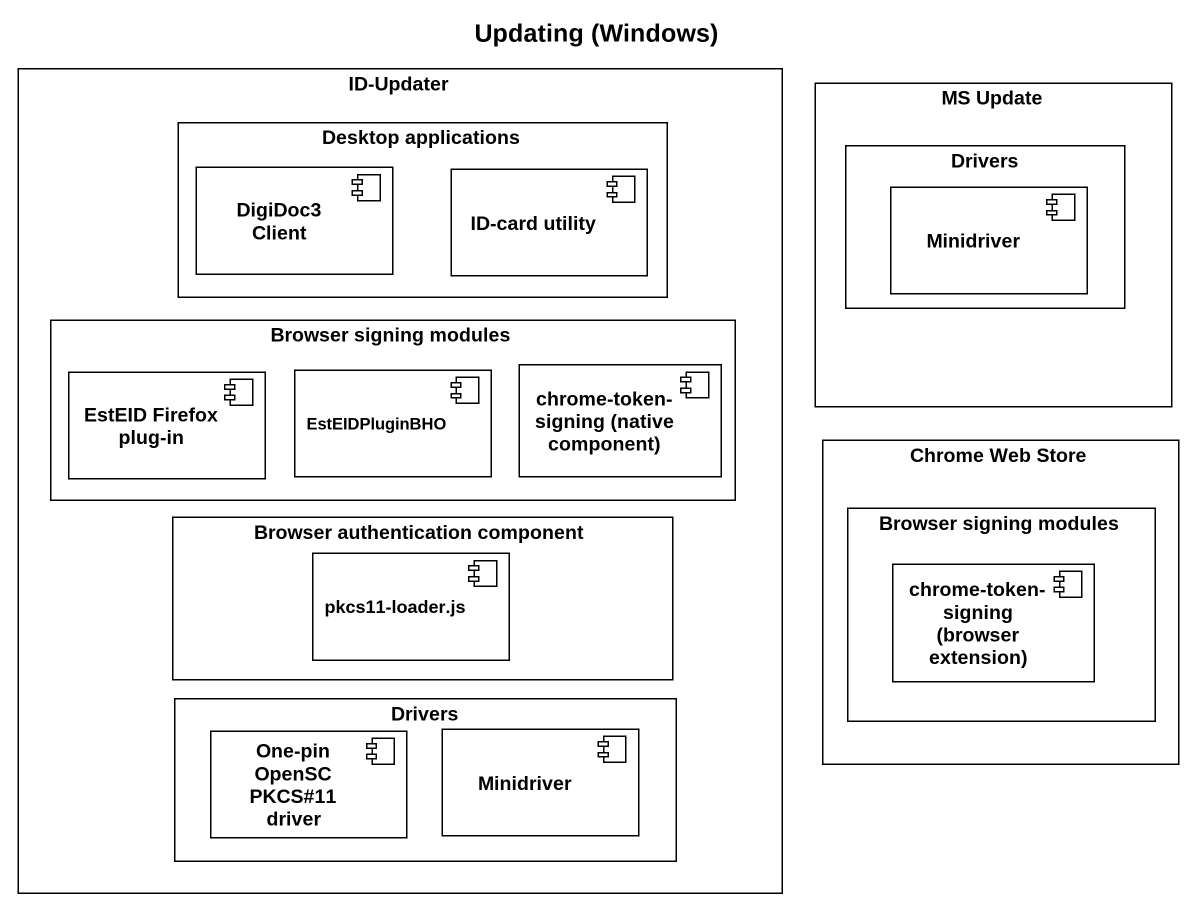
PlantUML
@startuml
title Updating (Windows)
rectangle "ID-Updater" as ID_Updater #FFFFFF {
  rectangle "Desktop applications" as Desktop_applications {
    component "DigiDoc3 Client" as DigiDoc3_Client #FFFFFF
    component "ID-card utility" as ID_card_utility #FFFFFF
  }
  rectangle "Browser signing modules" as Browser_signing_modules {
    component "EstEID Firefox plug-in" as EstEID_Firefox_plug_in #FFFFFF
    component EstEIDPluginBHO #FFFFFF
    component "chrome-token-signing (native component)" as chrome_token_signing_native #FFFFFF
  }
  rectangle "Browser authentication component" as Browser_authentication {
    component "pkcs11-loader.js" as pkcs11_loader_js #FFFFFF
  }
  rectangle "Drivers" as Drivers_2 {
    component "One-pin OpenSC PKCS#11 driver" as One_pin_OpenSC_PKCS_11 #FFFFFF
    component "Minidriver" as Minidriver_2 #FFFFFF
  }
}
rectangle "MS Update" as MS_Update #FFFFFF {
  rectangle Drivers {
    component Minidriver #FFFFFF
  }
}
rectangle "Chrome Web Store" as Chrome_Web_Store #FFFFFF {
  rectangle "Browser signing modules" as Browser_signing_modules_2 {
    component "chrome-token-signing (browser extension)" as chrome_token_signing #FFFFFF
  }
}
@enduml
